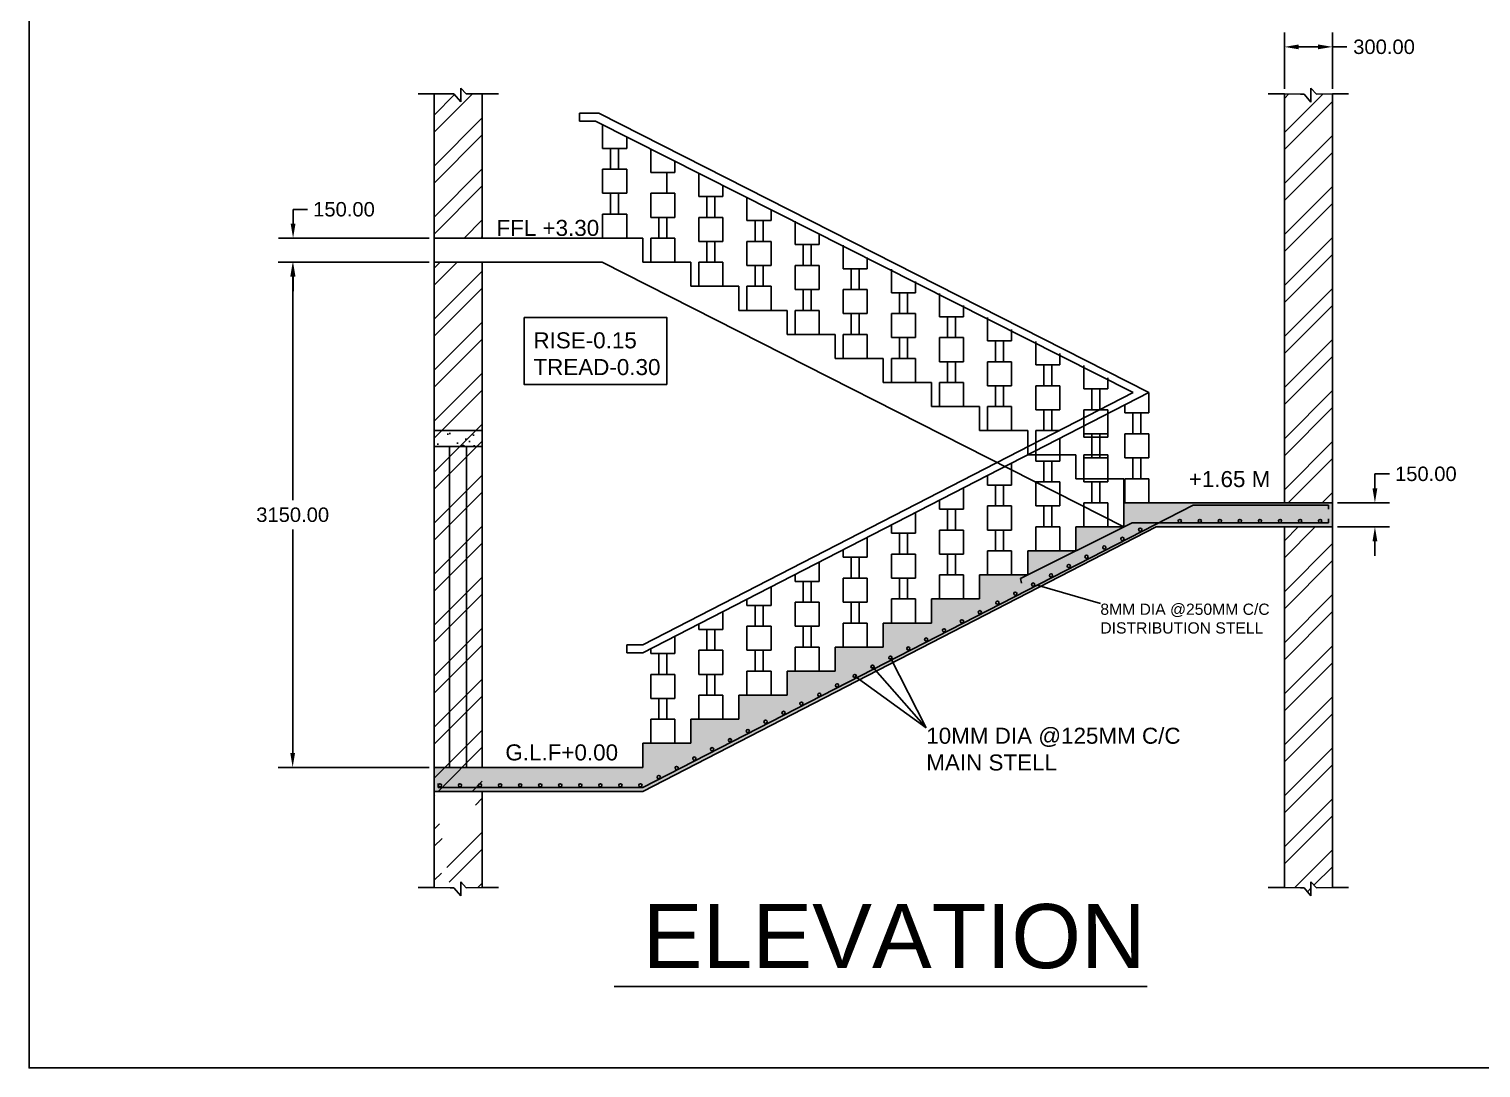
# Model space of a CAD drawing. Header units: millimetres. Extents: x -15359 to 171203, y -161916 to 32466.
# Drawn here: x -15359 to -6308, y 13542 to 20022 of the extents above; entities that cross this region are included whole.
import ezdxf

# ---------------------------------------------------------------- set-up
doc = ezdxf.new("R2010")
doc.units = ezdxf.units.MM
doc.header["$MEASUREMENT"] = 0
doc.styles.get("Standard").update_dxf_attribs({"font": 'Arial.ttf'})
doc.dimstyles.get("Standard").update_dxf_attribs({"dimtxt": 0.18, "dimasz": 0.18, "dimexe": 0.18, "dimexo": 0.0625, "dimgap": 0.09, "dimtad": 0, "dimtih": 1, "dimtoh": 1, "dimzin": 0, "dimdsep": 46, "dimtxsty": 'Standard', "dimcen": 0.09, "dimadec": 0, "dimazin": 0, "dimtfac": 1, "dimtofl": 0, "dimtmove": 0, "dimatfit": 3, "dimfxl": 0, "dimtolj": 1, "dimtzin": 0, "dimarcsym": 0})
pattern_1 = [(45, (-14708.56, 17928.4), (-159.099, 159.099), []), (45, (-14602.5, 17928.4), (-159.099, 159.099), [])]
pattern_2 = [(50, (-14708.56, 17928.4), (215.178, -18.8256), [22.5, -247.5]), (355, (-14708.56, 17928.4), (-41.6254, 225.6576), [18, -198]), (100.4514, (-14690.63, 17926.83), (173.5527, 206.832), [19.122, -210.3426]), (46.1842, (-14708.56, 17988.4), (320.172, -49.656), [33.75, -371.25]), (96.6356, (-14681.88, 17984.26), (280.399, 292.236), [28.683, -315.514]), (351.184, (-14708.56, 17988.4), (280.399, 292.236), [27, -297]), (21, (-14678.56, 17973.4), (179.072, -120.7857), [22.5, -247.5]), (326, (-14678.56, 17973.4), (72.9946, 217.545), [18, -198]), (71.4514, (-14663.64, 17963.33), (252.0667, 96.7593), [19.122, -210.3426]), (37.5, (-14708.56, 17928.396), (3.64796, 99.86816), [0, -195.6, 0, -201, 0, -198.75]), (7.5, (-14708.56, 17928.4), (78.9209, 118.3235), [0, -114.6, 0, -191.1, 0, -75.75]), (327.5, (-14775.46, 17928.4), (160.1467, -6.7665), [0, -75, 0, -234, 0, -310.5]), (317.5, (-14805.46, 17928.4), (174.9559, 30.0315), [0, -97.5, 0, -155.4, 0, -220.5])]

# ---------------------------------------------------------------- blocks, each defined once
blk = doc.blocks.new('*D268')
at = {"color": 0, "lineweight": -2}
for p, q in [((-12864.8, 18566.9), (-13805.9, 18566.9)), ((-13715.9, 18476.9), (-13715.9, 17082.9)), ((-13715.9, 15506.9), (-13715.9, 16901)), ((-12864.8, 15416.9), (-13805.9, 15416.9))]:
    blk.add_line(p, q, dxfattribs=at)
at = {"color": 0}
for points in [[(-13730.9, 18476.9), (-13700.9, 18476.9), (-13715.9, 18566.9)], [(-13730.9, 15506.9), (-13700.9, 15506.9), (-13715.9, 15416.9)]]:
    blk.add_solid(points, dxfattribs=at)
at = {"layer": 'Defpoints', "color": 0}
for p in [(-13715.9, 18566.9), (-12833.5, 18566.9), (-12833.5, 15416.9)]:
    blk.add_point(p, dxfattribs=at)
at = {"color": 0, "insert": (-13715.9, 16991.9), "char_height": 90, "attachment_point": 5}
blk.add_mtext('\\A1;3150.00', dxfattribs=at)
blk = doc.blocks.new('*D269')
at = {"color": 0, "lineweight": -2}
for p, q in [((-13713.3, 18806.9), (-13713.3, 18896.9)), ((-13713.3, 18896.9), (-13623.3, 18896.9)), ((-12864.8, 18716.9), (-13803.3, 18716.9)), ((-12864.8, 18566.9), (-13803.3, 18566.9)), ((-13713.3, 18476.9), (-13713.3, 18386.9))]:
    blk.add_line(p, q, dxfattribs=at)
at = {"color": 0}
for points in [[(-13728.3, 18806.9), (-13698.3, 18806.9), (-13713.3, 18716.9)], [(-13728.3, 18476.9), (-13698.3, 18476.9), (-13713.3, 18566.9)]]:
    blk.add_solid(points, dxfattribs=at)
at = {"layer": 'Defpoints', "color": 0}
for p in [(-13713.3, 18716.9), (-12833.5, 18716.9), (-12833.5, 18566.9)]:
    blk.add_point(p, dxfattribs=at)
at = {"color": 0, "insert": (-13395.9, 18896.9), "char_height": 90, "attachment_point": 5}
blk.add_mtext('\\A1;150.00', dxfattribs=at)
blk = doc.blocks.new('*D270')
at = {"color": 0, "lineweight": -2}
for p, q in [((-6968.8, 17156.9), (-6968.8, 17246.9)), ((-6968.8, 17246.9), (-6878.8, 17246.9)), ((-7202.3, 17066.9), (-6878.8, 17066.9)), ((-7202.3, 16916.9), (-6878.8, 16916.9)), ((-6968.8, 16826.9), (-6968.8, 16736.9))]:
    blk.add_line(p, q, dxfattribs=at)
at = {"color": 0}
for points in [[(-6983.8, 17156.9), (-6953.8, 17156.9), (-6968.8, 17066.9)], [(-6983.8, 16826.9), (-6953.8, 16826.9), (-6968.8, 16916.9)]]:
    blk.add_solid(points, dxfattribs=at)
at = {"layer": 'Defpoints', "color": 0}
for p in [(-7233.5, 17066.9), (-6968.8, 17066.9), (-7233.5, 16916.9)]:
    blk.add_point(p, dxfattribs=at)
at = {"color": 0, "insert": (-6651.3, 17246.9), "char_height": 90, "attachment_point": 5}
blk.add_mtext('\\A1;150.00', dxfattribs=at)
blk = doc.blocks.new('*D271')
at = {"color": 0, "lineweight": -2}
for p, q in [((-7533.5, 19648.2), (-7533.5, 20000.2)), ((-7233.5, 19648.2), (-7233.5, 20000.2)), ((-7443.5, 19910.2), (-7323.5, 19910.2)), ((-7233.5, 19910.2), (-7143.5, 19910.2))]:
    blk.add_line(p, q, dxfattribs=at)
at = {"color": 0}
for points in [[(-7443.5, 19925.2), (-7443.5, 19895.2), (-7533.5, 19910.2)], [(-7323.5, 19925.2), (-7323.5, 19895.2), (-7233.5, 19910.2)]]:
    blk.add_solid(points, dxfattribs=at)
at = {"layer": 'Defpoints', "color": 0}
for p in [(-7233.5, 19910.2), (-7533.5, 19616.9), (-7233.5, 19616.9)]:
    blk.add_point(p, dxfattribs=at)
at = {"color": 0, "insert": (-6911.9, 19910.2), "char_height": 90, "attachment_point": 5}
blk.add_mtext('\\A1;300.00', dxfattribs=at)

msp = doc.modelspace()

# ---------------------------------------------------------------- hatches: boundary and pattern name
h = msp.add_hatch()
h.set_pattern_fill('ANSI32', color=256, scale=600)
h.set_pattern_definition(pattern_1)
h.paths.add_polyline_path([(-12833.53876, 18566.93964), (-12833.53876, 17516.93964), (-12533.53876, 17516.93964), (-12533.53876, 18566.93964)])
edge = h.paths.add_edge_path()
edge.add_line((-12833.53876, 18716.93964), (-12833.53876, 19616.93964))
edge.add_line((-12833.53876, 19616.93964), (-12733.53876, 19616.93964))
edge.add_line((-12710.33253, 19616.93964), (-12668.04937, 19567.30199))
edge.add_line((-12668.04937, 19653.12), (-12668.04937, 19567.30199))
edge.add_line((-12633.53876, 19616.93964), (-12668.04937, 19653.12))
edge.add_line((-12533.53876, 19616.93964), (-12633.53876, 19616.93964))
edge.add_line((-12533.53876, 18716.93964), (-12533.53876, 19616.93964))
edge.add_line((-12533.53876, 18716.93964), (-12833.53876, 18716.93964))
h = msp.add_hatch()
h.set_pattern_fill('ANSI32', color=256, scale=600)
h.set_pattern_definition(pattern_1)
h.paths.add_polyline_path([(-7433.53876, 19615.67559), (-7410.33253, 19615.67559), (-7368.04937, 19566.03794), (-7368.04937, 19651.85595), (-7333.53876, 19615.67559), (-7233.53876, 19616.93964), (-7233.53876, 17066.93964), (-7533.53876, 17066.93964), (-7533.53876, 19616.93964)])
h = msp.add_hatch()
h.set_pattern_fill('AR-CONC', color=256, scale=30)
h.set_pattern_definition(pattern_2)
h.paths.add_polyline_path([(-12533.53876, 17516.93964), (-12533.53876, 17416.93964), (-12833.53876, 17416.93964), (-12833.53876, 17516.93964)])
h = msp.add_hatch()
h.set_pattern_fill('ANSI32', color=256, scale=600)
h.set_pattern_definition(pattern_1)
edge = h.paths.add_edge_path()
edge.add_line((-12833.53876, 17516.93964), (-12533.53876, 17516.93964))
edge.add_line((-12533.53876, 14666.93964), (-12533.53876, 15266.93964))
edge.add_line((-12533.53876, 14666.93964), (-12633.53876, 14665.67559))
edge.add_line((-12633.53876, 14665.67559), (-12668.04937, 14701.85595))
edge.add_line((-12668.04937, 14701.85595), (-12668.04937, 14616.03794))
edge.add_line((-12710.33253, 14665.67559), (-12668.04937, 14616.03794))
edge.add_line((-12833.53876, 14666.93964), (-12733.53876, 14665.67559))
edge.add_line((-12833.53876, 15266.93964), (-12833.53876, 14666.93964))
edge.add_line((-12533.53876, 15266.93964), (-12833.53876, 15266.93964))
h = msp.add_hatch()
h.set_pattern_fill('AR-CONC', color=256, scale=30)
h.set_pattern_definition(pattern_2)
h.paths.add_polyline_path([(-7233.53876, 17066.93964), (-7233.53876, 16916.93964), (-7533.53876, 16916.93964), (-8333.24283, 16916.93964), (-11533.53876, 15266.93964), (-12833.53876, 15266.93964), (-12833.53876, 15416.93964), (-12533.53876, 15416.93964), (-11533.53876, 15416.93964), (-11533.53876, 15566.93964), (-11233.53876, 15566.93964), (-11233.53876, 15716.93964), (-10933.53876, 15716.93964), (-10933.53876, 15866.93964), (-10633.53876, 15866.93964), (-10633.53876, 16016.93964), (-10333.53876, 16016.93964), (-10333.53876, 16166.93964), (-10033.53876, 16166.93964), (-10033.53876, 16316.93964), (-9733.53876, 16316.93964), (-9733.53876, 16466.93964), (-9433.53876, 16466.93964), (-9433.53876, 16616.93964), (-9133.53876, 16616.93964), (-9133.53876, 16766.93964), (-8833.53876, 16766.93964), (-8833.53876, 16916.93964), (-8533.53876, 16916.93964), (-8533.53876, 17066.93964), (-7533.53876, 17066.93964)])
h = msp.add_hatch(color=256)
h.dxf.hatch_style = 1
edge = h.paths.add_edge_path()
edge.add_arc((-7310.37043, 16953.42796), 10, 0, 360)
edge = h.paths.add_edge_path()
edge.add_arc((-7435.37043, 16953.42796), 10, 0, 360)
edge = h.paths.add_edge_path()
edge.add_arc((-7560.37043, 16953.42796), 10, 0, 360)
edge = h.paths.add_edge_path()
edge.add_arc((-7685.37043, 16953.42796), 10, 0, 360)
edge = h.paths.add_edge_path()
edge.add_arc((-7810.37043, 16953.42796), 10, 0, 360)
edge = h.paths.add_edge_path()
edge.add_arc((-7935.37043, 16953.42796), 10, 0, 360)
edge = h.paths.add_edge_path()
edge.add_arc((-8060.37043, 16953.42796), 10, 0, 360)
edge = h.paths.add_edge_path()
edge.add_arc((-8185.37043, 16953.42796), 10, 0, 360)
edge = h.paths.add_edge_path()
edge.add_arc((-8431.93757, 16899.27209), 10, 0, 360)
edge = h.paths.add_edge_path()
edge.add_arc((-8542.95201, 16841.81954), 10, 0, 360)
edge = h.paths.add_edge_path()
edge.add_arc((-8655.93082, 16788.19975), 10, 0, 360)
edge = h.paths.add_edge_path()
edge.add_arc((-8766.7667, 16730.39704), 10, 0, 360)
edge = h.paths.add_edge_path()
edge.add_arc((-8877.5564, 16672.50362), 10, 0, 360)
edge = h.paths.add_edge_path()
edge.add_arc((-8987.96588, 16613.86613), 10, 0, 360)
edge = h.paths.add_edge_path()
edge.add_arc((-9099.23335, 16556.90516), 10, 0, 360)
edge = h.paths.add_edge_path()
edge.add_arc((-9210.73598, 16500.40399), 10, 0, 360)
edge = h.paths.add_edge_path()
edge.add_arc((-9655.26375, 16271.49946), 10, 0, 360)
edge = h.paths.add_edge_path()
edge.add_arc((-9543.5927, 16327.67006), 10, 0, 360)
edge = h.paths.add_edge_path()
edge.add_arc((-9432.06372, 16384.11872), 10, 0, 360)
edge = h.paths.add_edge_path()
edge.add_arc((-9322.08986, 16443.61193), 10, 0, 360)
edge = h.paths.add_edge_path()
edge.add_arc((-10100.76433, 16044.49828), 10, 0, 360)
edge = h.paths.add_edge_path()
edge.add_arc((-9989.11653, 16100.71483), 10, 0, 360)
edge = h.paths.add_edge_path()
edge.add_arc((-9878.0295, 16158.02917), 10, 0, 360)
edge = h.paths.add_edge_path()
edge.add_arc((-9766.3217, 16214.12797), 10, 0, 360)
edge = h.paths.add_edge_path()
edge.add_arc((-10211.46142, 15986.42003), 10, 0, 360)
edge = h.paths.add_edge_path()
edge.add_arc((-10321.85021, 15927.73224), 10, 0, 360)
edge = h.paths.add_edge_path()
edge.add_arc((-10432.43875, 15869.43052), 10, 0, 360)
edge = h.paths.add_edge_path()
edge.add_arc((-10544.50804, 15814.04938), 10, 0, 360)
edge = h.paths.add_edge_path()
edge.add_arc((-10655.63479, 15756.8088), 10, 0, 360)
edge = h.paths.add_edge_path()
edge.add_arc((-10767.54959, 15701.12222), 10, 0, 360)
edge = h.paths.add_edge_path()
edge.add_arc((-10989.59175, 15586.22064), 10, 0, 360)
edge = h.paths.add_edge_path()
edge.add_arc((-10878.11474, 15642.77118), 10, 0, 360)
edge = h.paths.add_edge_path()
edge.add_arc((-11101.08213, 15529.69626), 10, 0, 360)
edge = h.paths.add_edge_path()
edge.add_arc((-11322.29872, 15413.04079), 10, 0, 360)
edge = h.paths.add_edge_path()
edge.add_arc((-11211.85736, 15471.73904), 10, 0, 360)
edge = h.paths.add_edge_path()
edge.add_arc((-11433.73597, 15356.25279), 10, 0, 360)
edge = h.paths.add_edge_path()
edge.add_arc((-11547.71214, 15304.92606), 10, 0, 360)
edge = h.paths.add_edge_path()
edge.add_arc((-11672.71214, 15304.92606), 10, 0, 360)
edge = h.paths.add_edge_path()
edge.add_arc((-11797.71214, 15304.92606), 10, 0, 360)
edge = h.paths.add_edge_path()
edge.add_arc((-11922.71214, 15304.92606), 10, 0, 360)
edge = h.paths.add_edge_path()
edge.add_arc((-12172.71214, 15304.92606), 10, 0, 360)
edge = h.paths.add_edge_path()
edge.add_arc((-12047.71214, 15304.92606), 10, 0, 360)
edge = h.paths.add_edge_path()
edge.add_arc((-12297.71214, 15304.92606), 10, 0, 360)
edge = h.paths.add_edge_path()
edge.add_arc((-12422.71214, 15304.92606), 10, 0, 360)
edge = h.paths.add_edge_path()
edge.add_arc((-12797.71214, 15304.92606), 10, 0, 360)
edge = h.paths.add_edge_path()
edge.add_arc((-12672.71214, 15304.92606), 10, 0, 360)
edge = h.paths.add_edge_path()
edge.add_arc((-12547.71214, 15304.92606), 10, 0, 360)
h = msp.add_hatch()
h.set_pattern_fill('ANSI32', color=256, scale=600)
h.set_pattern_definition(pattern_1)
edge = h.paths.add_edge_path()
edge.add_line((-7533.53876, 16916.93964), (-7233.53876, 16916.93964))
edge.add_line((-7533.53876, 16916.93964), (-7533.53876, 14666.93964))
edge.add_line((-7233.53876, 16916.93964), (-7233.53876, 14666.93964))
edge.add_line((-7533.53876, 14666.93964), (-7433.53876, 14665.67559))
edge.add_line((-7410.33253, 14665.67559), (-7368.04937, 14616.03794))
edge.add_line((-7368.04937, 14701.85595), (-7368.04937, 14616.03794))
edge.add_line((-7333.53876, 14665.67559), (-7368.04937, 14701.85595))
edge.add_line((-7233.53876, 14666.93964), (-7333.53876, 14665.67559))

# ---------------------------------------------------------------- linework, layer by layer
for p, q in [((-12633.53876, 19616.93964), (-12668.04937, 19653.12)), ((-12668.04937, 19653.12), (-12668.04937, 19567.30199)), ((-7333.53876, 19615.67559), (-7368.04937, 19651.85595)), ((-7368.04937, 19651.85595), (-7368.04937, 19566.03794)), ((-12833.53876, 19616.93964), (-12933.53876, 19616.93964)), ((-12833.53876, 18716.93964), (-12833.53876, 19616.93964)), ((-12833.53876, 19616.93964), (-12733.53876, 19616.93964)), ((-12733.53876, 19616.93964), (-12710.33253, 19616.93964)), ((-12710.33253, 19616.93964), (-12668.04937, 19567.30199)), ((-12533.53876, 19616.93964), (-12633.53876, 19616.93964)), ((-12533.53876, 18716.93964), (-12533.53876, 19616.93964)), ((-12533.53876, 19616.93964), (-12433.53876, 19616.93964)), ((-7533.53876, 19616.93964), (-7633.53077, 19618.20359)), ((-7533.53876, 19616.93964), (-7533.53876, 17066.93964)), ((-7533.53876, 19616.93964), (-7433.53876, 19615.67559)), ((-7433.53876, 19615.67559), (-7410.33253, 19615.67559)), ((-7410.33253, 19615.67559), (-7368.04937, 19566.03794)), ((-7233.53876, 19616.93964), (-7333.53876, 19615.67559)), ((-7233.53876, 19616.93964), (-7233.53876, 17066.93964)), ((-7233.53876, 19616.93964), (-7133.53876, 19616.93964)), ((-11928.1703, 19447.26308), (-11928.1703, 19497.26308)), ((-11928.1703, 19497.26308), (-11807.14959, 19497.26308)), ((-11807.14959, 19497.26308), (-8378.59134, 17753.76121)), ((-11828.1703, 19447.26308), (-11928.1703, 19447.26308)), ((-11828.1703, 19447.26308), (-8475.28133, 17754.01663)), ((-11783.53876, 19423.06273), (-11783.53876, 19276.93964)), ((-11633.53876, 19276.93964), (-11633.53876, 19346.99547)), ((-11783.53876, 19276.93964), (-11733.53876, 19276.93964)), ((-11683.53876, 19276.93964), (-11733.53876, 19276.93964)), ((-11733.53876, 19276.93964), (-11733.53876, 19146.93964)), ((-11683.53876, 19146.93964), (-11683.53876, 19276.93964)), ((-11683.53876, 19276.93964), (-11633.53876, 19276.93964)), ((-11483.53876, 19126.93964), (-11483.53876, 19270.92822)), ((-11333.53876, 19126.93964), (-11333.53876, 19196.99547)), ((-11633.53876, 19146.93964), (-11783.53876, 19146.93964)), ((-11783.53876, 19146.93964), (-11783.53876, 18996.93964)), ((-11633.53876, 19146.93964), (-11683.53876, 19146.93964)), ((-11633.53876, 18996.93964), (-11633.53876, 19146.93964)), ((-11433.53876, 19126.93964), (-11483.53876, 19126.93964)), ((-11383.53876, 19126.93964), (-11433.53876, 19126.93964)), ((-11383.53876, 18996.93964), (-11383.53876, 19126.93964)), ((-11383.53876, 19126.93964), (-11333.53876, 19126.93964)), ((-11183.53876, 19123.06273), (-11183.53876, 18976.93964)), ((-11183.53876, 19123.06273), (-11183.53876, 18976.93964)), ((-11033.53876, 18976.93964), (-11033.53876, 19046.99547)), ((-11033.53876, 18976.93964), (-11033.53876, 19046.99547)), ((-11783.53876, 18996.93964), (-11733.53876, 18996.93964)), ((-11683.53876, 18996.93964), (-11733.53876, 18996.93964)), ((-11733.53876, 18996.93964), (-11733.53876, 18866.93964)), ((-11683.53876, 18866.93964), (-11683.53876, 18996.93964)), ((-11683.53876, 18996.93964), (-11633.53876, 18996.93964)), ((-11333.53876, 18996.93964), (-11483.53876, 18996.93964)), ((-11483.53876, 18996.93964), (-11483.53876, 18846.93964)), ((-11333.53876, 18996.93964), (-11383.53876, 18996.93964)), ((-11333.53876, 18846.93964), (-11333.53876, 18996.93964)), ((-11183.53876, 18976.93964), (-11133.53876, 18976.93964)), ((-11183.53876, 18976.93964), (-11133.53876, 18976.93964)), ((-11083.53876, 18976.93964), (-11133.53876, 18976.93964)), ((-11133.53876, 18976.93964), (-11133.53876, 18846.93964)), ((-11083.53876, 18976.93964), (-11133.53876, 18976.93964)), ((-11133.53876, 18976.93964), (-11133.53876, 18846.93964)), ((-11083.53876, 18846.93964), (-11083.53876, 18976.93964)), ((-11083.53876, 18976.93964), (-11033.53876, 18976.93964)), ((-11083.53876, 18846.93964), (-11083.53876, 18976.93964)), ((-11083.53876, 18976.93964), (-11033.53876, 18976.93964)), ((-10883.53876, 18973.06273), (-10883.53876, 18826.93964)), ((-10883.53876, 18973.06273), (-10883.53876, 18826.93964)), ((-11633.53876, 18866.93964), (-11783.53876, 18866.93964)), ((-11783.53876, 18866.93964), (-11783.53876, 18716.93964)), ((-11633.53876, 18866.93964), (-11683.53876, 18866.93964)), ((-11633.53876, 18716.93964), (-11633.53876, 18866.93964)), ((-11483.53876, 18846.93964), (-11433.53876, 18846.93964)), ((-11383.53876, 18846.93964), (-11433.53876, 18846.93964)), ((-11433.53876, 18846.93964), (-11433.53876, 18716.93964)), ((-11383.53876, 18716.93964), (-11383.53876, 18846.93964)), ((-11383.53876, 18846.93964), (-11333.53876, 18846.93964)), ((-11033.53876, 18846.93964), (-11183.53876, 18846.93964)), ((-11183.53876, 18846.93964), (-11183.53876, 18696.93964)), ((-11033.53876, 18846.93964), (-11183.53876, 18846.93964)), ((-11183.53876, 18846.93964), (-11183.53876, 18696.93964)), ((-11033.53876, 18846.93964), (-11083.53876, 18846.93964)), ((-11033.53876, 18846.93964), (-11083.53876, 18846.93964)), ((-11033.53876, 18696.93964), (-11033.53876, 18846.93964)), ((-11033.53876, 18696.93964), (-11033.53876, 18846.93964)), ((-10733.53876, 18826.93964), (-10733.53876, 18896.99547)), ((-10733.53876, 18826.93964), (-10733.53876, 18896.99547)), ((-10883.53876, 18826.93964), (-10833.53876, 18826.93964)), ((-10883.53876, 18826.93964), (-10833.53876, 18826.93964)), ((-10783.53876, 18826.93964), (-10833.53876, 18826.93964)), ((-10833.53876, 18826.93964), (-10833.53876, 18696.93964)), ((-10783.53876, 18826.93964), (-10833.53876, 18826.93964)), ((-10833.53876, 18826.93964), (-10833.53876, 18696.93964)), ((-10783.53876, 18696.93964), (-10783.53876, 18826.93964)), ((-10783.53876, 18826.93964), (-10733.53876, 18826.93964)), ((-10783.53876, 18696.93964), (-10783.53876, 18826.93964)), ((-10783.53876, 18826.93964), (-10733.53876, 18826.93964)), ((-10583.53876, 18823.06273), (-10583.53876, 18676.93964)), ((-10433.53876, 18676.93964), (-10433.53876, 18746.99547)), ((-12533.53876, 18716.93964), (-12833.53876, 18716.93964)), ((-12833.53876, 18716.93964), (-12833.53876, 18566.93964)), ((-11533.53876, 18716.93964), (-12533.53876, 18716.93964)), ((-11533.53876, 18716.93964), (-11633.53876, 18716.93964)), ((-11533.53876, 18566.93964), (-11533.53876, 18716.93964)), ((-11333.53876, 18716.93964), (-11483.53876, 18716.93964)), ((-11483.53876, 18716.93964), (-11483.53876, 18566.93964)), ((-11333.53876, 18716.93964), (-11383.53876, 18716.93964)), ((-11333.53876, 18566.93964), (-11333.53876, 18716.93964)), ((-11183.53876, 18696.93964), (-11133.53876, 18696.93964)), ((-11183.53876, 18696.93964), (-11133.53876, 18696.93964)), ((-11083.53876, 18696.93964), (-11133.53876, 18696.93964)), ((-11133.53876, 18696.93964), (-11133.53876, 18566.93964)), ((-11083.53876, 18696.93964), (-11133.53876, 18696.93964)), ((-11133.53876, 18696.93964), (-11133.53876, 18566.93964)), ((-11083.53876, 18566.93964), (-11083.53876, 18696.93964)), ((-11083.53876, 18696.93964), (-11033.53876, 18696.93964)), ((-11083.53876, 18566.93964), (-11083.53876, 18696.93964)), ((-11083.53876, 18696.93964), (-11033.53876, 18696.93964)), ((-10733.53876, 18696.93964), (-10883.53876, 18696.93964)), ((-10883.53876, 18696.93964), (-10883.53876, 18546.93964)), ((-10733.53876, 18696.93964), (-10883.53876, 18696.93964)), ((-10883.53876, 18696.93964), (-10883.53876, 18546.93964)), ((-10733.53876, 18696.93964), (-10783.53876, 18696.93964)), ((-10733.53876, 18696.93964), (-10783.53876, 18696.93964)), ((-10733.53876, 18546.93964), (-10733.53876, 18696.93964)), ((-10733.53876, 18546.93964), (-10733.53876, 18696.93964)), ((-10583.53876, 18676.93964), (-10533.53876, 18676.93964)), ((-10483.53876, 18676.93964), (-10533.53876, 18676.93964)), ((-10533.53876, 18676.93964), (-10533.53876, 18546.93964)), ((-10483.53876, 18546.93964), (-10483.53876, 18676.93964)), ((-10483.53876, 18676.93964), (-10433.53876, 18676.93964)), ((-10283.53876, 18673.06273), (-10283.53876, 18526.93964)), ((-12833.53876, 18566.93964), (-12833.53876, 17516.93964)), ((-12833.53876, 18566.93964), (-12533.53876, 18566.93964)), ((-12533.53876, 17516.93964), (-12533.53876, 18566.93964)), ((-12533.53876, 18566.93964), (-11787.23846, 18566.93964)), ((-11787.23846, 18566.93964), (-8533.53876, 16916.93964)), ((-11233.53876, 18566.93964), (-11533.53876, 18566.93964)), ((-11233.53876, 18566.93964), (-11333.53876, 18566.93964)), ((-11233.53876, 18416.93964), (-11233.53876, 18566.93964)), ((-11033.53876, 18566.93964), (-11183.53876, 18566.93964)), ((-11183.53876, 18566.93964), (-11183.53876, 18416.93964)), ((-11033.53876, 18566.93964), (-11183.53876, 18566.93964)), ((-11183.53876, 18566.93964), (-11183.53876, 18416.93964)), ((-11033.53876, 18566.93964), (-11083.53876, 18566.93964)), ((-11033.53876, 18566.93964), (-11083.53876, 18566.93964)), ((-11033.53876, 18416.93964), (-11033.53876, 18566.93964)), ((-11033.53876, 18416.93964), (-11033.53876, 18566.93964)), ((-10133.53876, 18526.93964), (-10133.53876, 18596.99547)), ((-10883.53876, 18546.93964), (-10833.53876, 18546.93964)), ((-10883.53876, 18546.93964), (-10833.53876, 18546.93964)), ((-10783.53876, 18546.93964), (-10833.53876, 18546.93964)), ((-10833.53876, 18546.93964), (-10833.53876, 18416.93964)), ((-10783.53876, 18546.93964), (-10833.53876, 18546.93964)), ((-10833.53876, 18546.93964), (-10833.53876, 18416.93964)), ((-10783.53876, 18416.93964), (-10783.53876, 18546.93964)), ((-10783.53876, 18546.93964), (-10733.53876, 18546.93964)), ((-10783.53876, 18416.93964), (-10783.53876, 18546.93964)), ((-10783.53876, 18546.93964), (-10733.53876, 18546.93964)), ((-10433.53876, 18546.93964), (-10583.53876, 18546.93964)), ((-10583.53876, 18546.93964), (-10583.53876, 18396.93964)), ((-10433.53876, 18546.93964), (-10483.53876, 18546.93964)), ((-10433.53876, 18396.93964), (-10433.53876, 18546.93964)), ((-10283.53876, 18526.93964), (-10233.53876, 18526.93964)), ((-10183.53876, 18526.93964), (-10233.53876, 18526.93964)), ((-10233.53876, 18526.93964), (-10233.53876, 18396.93964)), ((-10183.53876, 18396.93964), (-10183.53876, 18526.93964)), ((-10183.53876, 18526.93964), (-10133.53876, 18526.93964)), ((-9983.53876, 18523.06273), (-9983.53876, 18376.93964)), ((-10933.53876, 18416.93964), (-11233.53876, 18416.93964)), ((-10933.53876, 18266.93964), (-10933.53876, 18416.93964)), ((-10733.53876, 18416.93964), (-10883.53876, 18416.93964)), ((-10883.53876, 18416.93964), (-10883.53876, 18266.93964)), ((-10733.53876, 18416.93964), (-10883.53876, 18416.93964)), ((-10883.53876, 18416.93964), (-10883.53876, 18266.93964)), ((-10733.53876, 18416.93964), (-10783.53876, 18416.93964)), ((-10733.53876, 18416.93964), (-10783.53876, 18416.93964)), ((-10733.53876, 18266.93964), (-10733.53876, 18416.93964)), ((-10733.53876, 18266.93964), (-10733.53876, 18416.93964)), ((-10583.53876, 18396.93964), (-10533.53876, 18396.93964)), ((-10483.53876, 18396.93964), (-10533.53876, 18396.93964)), ((-10533.53876, 18396.93964), (-10533.53876, 18266.93964)), ((-10483.53876, 18266.93964), (-10483.53876, 18396.93964)), ((-10483.53876, 18396.93964), (-10433.53876, 18396.93964)), ((-10133.53876, 18396.93964), (-10283.53876, 18396.93964)), ((-10283.53876, 18396.93964), (-10283.53876, 18246.93964)), ((-10133.53876, 18396.93964), (-10183.53876, 18396.93964)), ((-10133.53876, 18246.93964), (-10133.53876, 18396.93964)), ((-9983.53876, 18376.93964), (-9933.53876, 18376.93964)), ((-9883.53876, 18376.93964), (-9933.53876, 18376.93964)), ((-9933.53876, 18376.93964), (-9933.53876, 18246.93964)), ((-9883.53876, 18246.93964), (-9883.53876, 18376.93964)), ((-9883.53876, 18376.93964), (-9833.53876, 18376.93964)), ((-9833.53876, 18376.93964), (-9833.53876, 18446.99547)), ((-9683.53876, 18373.06273), (-9683.53876, 18226.93964)), ((-9533.53876, 18226.93964), (-9533.53876, 18296.99547)), ((-10633.53876, 18266.93964), (-10933.53876, 18266.93964)), ((-10633.53876, 18116.93964), (-10633.53876, 18266.93964)), ((-10433.53876, 18266.93964), (-10583.53876, 18266.93964)), ((-10583.53876, 18266.93964), (-10583.53876, 18116.93964)), ((-10433.53876, 18266.93964), (-10483.53876, 18266.93964)), ((-10433.53876, 18116.93964), (-10433.53876, 18266.93964)), ((-10283.53876, 18246.93964), (-10233.53876, 18246.93964)), ((-10183.53876, 18246.93964), (-10233.53876, 18246.93964)), ((-10233.53876, 18246.93964), (-10233.53876, 18116.93964)), ((-10183.53876, 18116.93964), (-10183.53876, 18246.93964)), ((-10183.53876, 18246.93964), (-10133.53876, 18246.93964)), ((-9833.53876, 18246.93964), (-9983.53876, 18246.93964)), ((-9983.53876, 18246.93964), (-9983.53876, 18096.93964)), ((-9833.53876, 18246.93964), (-9883.53876, 18246.93964)), ((-9833.53876, 18096.93964), (-9833.53876, 18246.93964)), ((-9683.53876, 18226.93964), (-9633.53876, 18226.93964)), ((-9583.53876, 18226.93964), (-9633.53876, 18226.93964)), ((-9633.53876, 18226.93964), (-9633.53876, 18096.93964)), ((-9583.53876, 18096.93964), (-9583.53876, 18226.93964)), ((-9583.53876, 18226.93964), (-9533.53876, 18226.93964)), ((-9383.53876, 18223.06273), (-9383.53876, 18076.93964)), ((-10333.53876, 18116.93964), (-10633.53876, 18116.93964)), ((-10333.53876, 17966.93964), (-10333.53876, 18116.93964)), ((-10133.53876, 18116.93964), (-10283.53876, 18116.93964)), ((-10283.53876, 18116.93964), (-10283.53876, 17966.93964)), ((-10133.53876, 18116.93964), (-10183.53876, 18116.93964)), ((-10133.53876, 17966.93964), (-10133.53876, 18116.93964)), ((-9233.53876, 18076.93964), (-9233.53876, 18146.99547)), ((-9983.53876, 18096.93964), (-9933.53876, 18096.93964)), ((-9883.53876, 18096.93964), (-9933.53876, 18096.93964)), ((-9933.53876, 18096.93964), (-9933.53876, 17966.93964)), ((-9883.53876, 17966.93964), (-9883.53876, 18096.93964)), ((-9883.53876, 18096.93964), (-9833.53876, 18096.93964)), ((-9533.53876, 18096.93964), (-9683.53876, 18096.93964)), ((-9683.53876, 18096.93964), (-9683.53876, 17946.93964)), ((-9533.53876, 18096.93964), (-9583.53876, 18096.93964)), ((-9533.53876, 17946.93964), (-9533.53876, 18096.93964)), ((-9383.53876, 18076.93964), (-9333.53876, 18076.93964)), ((-9283.53876, 18076.93964), (-9333.53876, 18076.93964)), ((-9333.53876, 18076.93964), (-9333.53876, 17946.93964)), ((-9283.53876, 17946.93964), (-9283.53876, 18076.93964)), ((-9283.53876, 18076.93964), (-9233.53876, 18076.93964)), ((-9083.53876, 18073.06273), (-9083.53876, 17926.93964)), ((-10033.53876, 17966.93964), (-10333.53876, 17966.93964)), ((-10033.53876, 17816.93964), (-10033.53876, 17966.93964)), ((-9833.53876, 17966.93964), (-9983.53876, 17966.93964)), ((-9983.53876, 17966.93964), (-9983.53876, 17816.93964)), ((-9833.53876, 17966.93964), (-9883.53876, 17966.93964)), ((-9833.53876, 17816.93964), (-9833.53876, 17966.93964)), ((-9683.53876, 17946.93964), (-9633.53876, 17946.93964)), ((-9583.53876, 17946.93964), (-9633.53876, 17946.93964)), ((-9633.53876, 17946.93964), (-9633.53876, 17816.93964)), ((-9583.53876, 17816.93964), (-9583.53876, 17946.93964)), ((-9583.53876, 17946.93964), (-9533.53876, 17946.93964)), ((-9233.53876, 17946.93964), (-9383.53876, 17946.93964)), ((-9383.53876, 17946.93964), (-9383.53876, 17796.93964)), ((-9233.53876, 17946.93964), (-9283.53876, 17946.93964)), ((-9233.53876, 17796.93964), (-9233.53876, 17946.93964)), ((-9083.53876, 17926.93964), (-9033.53876, 17926.93964)), ((-8983.53876, 17926.93964), (-9033.53876, 17926.93964)), ((-9033.53876, 17926.93964), (-9033.53876, 17796.93964)), ((-8983.53876, 17796.93964), (-8983.53876, 17926.93964)), ((-8983.53876, 17926.93964), (-8933.53876, 17926.93964)), ((-8933.53876, 17926.93964), (-8933.53876, 17996.99547)), ((-8783.53876, 17923.06273), (-8783.53876, 17776.93964)), ((-8633.53876, 17776.93964), (-8633.53876, 17846.99547)), ((-11533.53876, 16180.61947), (-8475.28133, 17754.01663)), ((-11533.53876, 16130.61947), (-8378.59134, 17753.76121)), ((-9733.53876, 17816.93964), (-10033.53876, 17816.93964)), ((-9733.53876, 17666.93964), (-9733.53876, 17816.93964)), ((-9533.53876, 17816.93964), (-9683.53876, 17816.93964)), ((-9683.53876, 17816.93964), (-9683.53876, 17666.93964)), ((-9533.53876, 17816.93964), (-9583.53876, 17816.93964)), ((-9533.53876, 17666.93964), (-9533.53876, 17816.93964)), ((-9383.53876, 17796.93964), (-9333.53876, 17796.93964)), ((-9283.53876, 17796.93964), (-9333.53876, 17796.93964)), ((-9333.53876, 17796.93964), (-9333.53876, 17666.93964)), ((-9283.53876, 17666.93964), (-9283.53876, 17796.93964)), ((-9283.53876, 17796.93964), (-9233.53876, 17796.93964)), ((-8933.53876, 17796.93964), (-9083.53876, 17796.93964)), ((-9083.53876, 17796.93964), (-9083.53876, 17646.93964)), ((-8933.53876, 17796.93964), (-8983.53876, 17796.93964)), ((-8933.53876, 17646.93964), (-8933.53876, 17796.93964)), ((-8783.53876, 17776.93964), (-8733.53876, 17776.93964)), ((-8683.53876, 17776.93964), (-8733.53876, 17776.93964)), ((-8733.53876, 17776.93964), (-8733.53876, 17646.93964)), ((-8683.53876, 17646.93964), (-8683.53876, 17776.93964)), ((-8683.53876, 17776.93964), (-8633.53876, 17776.93964)), ((-8377.28109, 17626.93964), (-8378.59134, 17753.76121)), ((-9433.53876, 17666.93964), (-9733.53876, 17666.93964)), ((-9433.53876, 17516.93964), (-9433.53876, 17666.93964)), ((-9233.53876, 17666.93964), (-9383.53876, 17666.93964)), ((-9383.53876, 17666.93964), (-9383.53876, 17516.93964)), ((-9233.53876, 17666.93964), (-9283.53876, 17666.93964)), ((-9233.53876, 17516.93964), (-9233.53876, 17666.93964)), ((-8527.28109, 17626.93964), (-8527.28109, 17677.26405)), ((-9083.53876, 17646.93964), (-9033.53876, 17646.93964)), ((-8983.53876, 17646.93964), (-9033.53876, 17646.93964)), ((-9033.53876, 17646.93964), (-9033.53876, 17516.93964)), ((-8983.53876, 17516.93964), (-8983.53876, 17646.93964)), ((-8983.53876, 17646.93964), (-8933.53876, 17646.93964)), ((-8633.53876, 17646.93964), (-8783.53876, 17646.93964)), ((-8783.53876, 17646.93964), (-8783.53876, 17496.93964)), ((-8783.53876, 17623.06273), (-8783.53876, 17476.93964)), ((-8633.53876, 17646.93964), (-8683.53876, 17646.93964)), ((-8633.53876, 17496.93964), (-8633.53876, 17646.93964)), ((-8377.28109, 17626.93964), (-8527.28109, 17626.93964)), ((-8527.28109, 17626.93964), (-8477.28109, 17626.93964)), ((-8477.28109, 17626.93964), (-8477.28109, 17496.93964)), ((-8427.28109, 17496.93964), (-8427.28109, 17626.93964)), ((-12833.53876, 17416.93964), (-12833.53876, 17516.93964)), ((-12833.53876, 17516.93964), (-12533.53876, 17516.93964)), ((-12533.53876, 17516.93964), (-12533.53876, 17416.93964)), ((-9133.53876, 17516.93964), (-9433.53876, 17516.93964)), ((-9133.53876, 17366.93964), (-9133.53876, 17516.93964)), ((-8933.53876, 17516.93964), (-9083.53876, 17516.93964)), ((-9083.53876, 17516.93964), (-9083.53876, 17366.93964)), ((-8933.53876, 17516.93964), (-8983.53876, 17516.93964)), ((-8783.53876, 17496.93964), (-8733.53876, 17496.93964)), ((-8783.53876, 17476.93964), (-8733.53876, 17476.93964)), ((-8683.53876, 17496.93964), (-8733.53876, 17496.93964)), ((-8733.53876, 17496.93964), (-8733.53876, 17366.93964)), ((-8683.53876, 17476.93964), (-8733.53876, 17476.93964)), ((-8733.53876, 17476.93964), (-8733.53876, 17346.93964)), ((-8683.53876, 17366.93964), (-8683.53876, 17496.93964)), ((-8683.53876, 17496.93964), (-8633.53876, 17496.93964)), ((-8683.53876, 17346.93964), (-8683.53876, 17476.93964)), ((-8683.53876, 17476.93964), (-8633.53876, 17476.93964)), ((-8633.53876, 17476.93964), (-8633.53876, 17546.99547)), ((-8527.28109, 17346.93964), (-8527.28109, 17496.93964)), ((-8527.28109, 17496.93964), (-8477.28109, 17496.93964)), ((-8477.28109, 17496.93964), (-8427.28109, 17496.93964)), ((-8427.28109, 17496.93964), (-8377.28109, 17496.93964)), ((-8377.28109, 17496.93964), (-8377.28109, 17346.93964)), ((-12533.53876, 17416.93964), (-12833.53876, 17416.93964)), ((-12833.53876, 17416.93964), (-12833.53876, 15416.93964)), ((-12738.27718, 17416.93964), (-12738.27718, 15416.93964)), ((-12632.65752, 17416.93964), (-12632.65752, 15416.93964)), ((-12533.53876, 15416.93964), (-12533.53876, 17416.93964)), ((-12533.53876, 15416.93964), (-12533.53876, 17416.93964)), ((-9083.53876, 17326.93964), (-9083.53876, 17391.08335)), ((-8933.53876, 17326.93964), (-8933.53876, 17468.25461)), ((-9233.53876, 17176.93964), (-9233.53876, 17313.91209)), ((-8833.53876, 17366.93964), (-9133.53876, 17366.93964)), ((-9083.53876, 17326.93964), (-9033.53876, 17326.93964)), ((-8983.53876, 17326.93964), (-9033.53876, 17326.93964)), ((-9033.53876, 17326.93964), (-9033.53876, 17196.93964)), ((-8983.53876, 17196.93964), (-8983.53876, 17326.93964)), ((-8983.53876, 17326.93964), (-8933.53876, 17326.93964)), ((-8833.53876, 17366.93964), (-8833.53876, 17216.93964)), ((-8633.53876, 17366.93964), (-8783.53876, 17366.93964)), ((-8783.53876, 17366.93964), (-8783.53876, 17216.93964)), ((-8633.53876, 17346.93964), (-8783.53876, 17346.93964)), ((-8783.53876, 17346.93964), (-8783.53876, 17196.93964)), ((-8633.53876, 17366.93964), (-8683.53876, 17366.93964)), ((-8633.53876, 17346.93964), (-8683.53876, 17346.93964)), ((-8633.53876, 17216.93964), (-8633.53876, 17366.93964)), ((-8633.53876, 17196.93964), (-8633.53876, 17346.93964)), ((-8377.28109, 17346.93964), (-8527.28109, 17346.93964)), ((-8477.28109, 17216.93964), (-8477.28109, 17346.93964)), ((-8377.28109, 17346.93964), (-8427.28109, 17346.93964)), ((-8427.28109, 17346.93964), (-8427.28109, 17216.93964)), ((-9383.53876, 17236.74084), (-9383.53876, 17176.93964)), ((-8533.53876, 17216.93964), (-8833.53876, 17216.93964)), ((-8533.53876, 17066.93964), (-8533.53876, 17216.93964)), ((-8477.28109, 17216.93964), (-8527.28109, 17216.93964)), ((-8527.28109, 17216.93964), (-8527.28109, 17066.93964)), ((-8427.28109, 17216.93964), (-8477.28109, 17216.93964)), ((-8377.28109, 17216.93964), (-8427.28109, 17216.93964)), ((-8377.28109, 17066.93964), (-8377.28109, 17216.93964)), ((-9533.53876, 17026.93964), (-9533.53876, 17159.56958)), ((-9383.53876, 17176.93964), (-9333.53876, 17176.93964)), ((-9283.53876, 17176.93964), (-9333.53876, 17176.93964)), ((-9333.53876, 17176.93964), (-9333.53876, 17046.93964)), ((-9283.53876, 17046.93964), (-9283.53876, 17176.93964)), ((-9283.53876, 17176.93964), (-9233.53876, 17176.93964)), ((-8933.53876, 17196.93964), (-9083.53876, 17196.93964)), ((-9083.53876, 17196.93964), (-9083.53876, 17046.93964)), ((-8933.53876, 17196.93964), (-8983.53876, 17196.93964)), ((-8933.53876, 17046.93964), (-8933.53876, 17196.93964)), ((-8783.53876, 17196.93964), (-8733.53876, 17196.93964)), ((-8683.53876, 17196.93964), (-8733.53876, 17196.93964)), ((-8733.53876, 17196.93964), (-8733.53876, 17066.93964)), ((-8683.53876, 17066.93964), (-8683.53876, 17196.93964)), ((-8683.53876, 17196.93964), (-8633.53876, 17196.93964)), ((-11533.25547, 15291.93964), (-8102.56386, 17051.12031)), ((-9683.53876, 17082.39832), (-9683.53876, 17026.93964)), ((-9683.53876, 17026.93964), (-9633.53876, 17026.93964)), ((-9583.53876, 17026.93964), (-9633.53876, 17026.93964)), ((-9633.53876, 17026.93964), (-9633.53876, 16896.93964)), ((-9583.53876, 16896.93964), (-9583.53876, 17026.93964)), ((-9583.53876, 17026.93964), (-9533.53876, 17026.93964)), ((-9233.53876, 17046.93964), (-9383.53876, 17046.93964)), ((-9383.53876, 17046.93964), (-9383.53876, 16896.93964)), ((-9233.53876, 17046.93964), (-9283.53876, 17046.93964)), ((-9233.53876, 16896.93964), (-9233.53876, 17046.93964)), ((-9083.53876, 17046.93964), (-9033.53876, 17046.93964)), ((-8983.53876, 17046.93964), (-9033.53876, 17046.93964)), ((-9033.53876, 17046.93964), (-9033.53876, 16916.93964)), ((-8983.53876, 16916.93964), (-8983.53876, 17046.93964)), ((-8983.53876, 17046.93964), (-8933.53876, 17046.93964)), ((-8633.53876, 17066.93964), (-8783.53876, 17066.93964)), ((-8783.53876, 17066.93964), (-8783.53876, 16916.93964)), ((-8633.53876, 17066.93964), (-8683.53876, 17066.93964)), ((-8633.53876, 16916.93964), (-8633.53876, 17066.93964)), ((-8533.53876, 16916.93964), (-8533.53876, 17066.93964)), ((-7533.53876, 17066.93964), (-8533.53876, 17066.93964)), ((-8527.28109, 17066.93964), (-8377.28109, 17066.93964)), ((-8102.56386, 17051.12031), (-7258.53876, 17051.12031)), ((-7533.53876, 17066.93964), (-7233.53876, 17066.93964)), ((-7258.53876, 17051.12031), (-7258.53876, 17026.12031)), ((-7233.53876, 17066.93964), (-7233.53876, 16916.93964)), ((-9983.53876, 16928.05581), (-9983.53876, 16876.93964)), ((-9833.53876, 16876.93964), (-9833.53876, 17005.22706)), ((-9178.30172, 16594.66237), (-8481.59126, 16941.3957)), ((-8481.59126, 16941.3957), (-7258.53876, 16941.3957)), ((-7258.53876, 16941.3957), (-7258.53876, 16966.3957)), ((-11533.53876, 15266.93964), (-8333.24283, 16916.93964)), ((-10133.53876, 16726.93964), (-10133.53876, 16850.88455)), ((-9983.53876, 16876.93964), (-9933.53876, 16876.93964)), ((-9883.53876, 16876.93964), (-9933.53876, 16876.93964)), ((-9933.53876, 16876.93964), (-9933.53876, 16746.93964)), ((-9883.53876, 16746.93964), (-9883.53876, 16876.93964)), ((-9883.53876, 16876.93964), (-9833.53876, 16876.93964)), ((-9533.53876, 16896.93964), (-9683.53876, 16896.93964)), ((-9683.53876, 16896.93964), (-9683.53876, 16746.93964)), ((-9533.53876, 16896.93964), (-9583.53876, 16896.93964)), ((-9533.53876, 16746.93964), (-9533.53876, 16896.93964)), ((-9383.53876, 16896.93964), (-9333.53876, 16896.93964)), ((-9283.53876, 16896.93964), (-9333.53876, 16896.93964)), ((-9333.53876, 16896.93964), (-9333.53876, 16766.93964)), ((-9283.53876, 16766.93964), (-9283.53876, 16896.93964)), ((-9283.53876, 16896.93964), (-9233.53876, 16896.93964)), ((-8933.53876, 16916.93964), (-9083.53876, 16916.93964)), ((-9083.53876, 16916.93964), (-9083.53876, 16766.93964)), ((-8933.53876, 16916.93964), (-8983.53876, 16916.93964)), ((-8933.53876, 16766.93964), (-8933.53876, 16916.93964)), ((-8833.53876, 16766.93964), (-8833.53876, 16916.93964)), ((-8833.53876, 16916.93964), (-8533.53876, 16916.93964)), ((-7533.53876, 16916.93964), (-8333.24283, 16916.93964)), ((-7533.53876, 16916.93964), (-7533.53876, 14666.93964)), ((-7533.53876, 16916.93964), (-7233.53876, 16916.93964)), ((-7233.53876, 16916.93964), (-7233.53876, 14666.93964)), ((-10283.53876, 16773.71329), (-10283.53876, 16726.93964)), ((-9833.53876, 16746.93964), (-9983.53876, 16746.93964)), ((-9983.53876, 16746.93964), (-9983.53876, 16596.93964)), ((-9833.53876, 16746.93964), (-9883.53876, 16746.93964)), ((-9833.53876, 16596.93964), (-9833.53876, 16746.93964)), ((-9683.53876, 16746.93964), (-9633.53876, 16746.93964)), ((-9583.53876, 16746.93964), (-9633.53876, 16746.93964)), ((-9633.53876, 16746.93964), (-9633.53876, 16616.93964)), ((-9583.53876, 16616.93964), (-9583.53876, 16746.93964)), ((-9583.53876, 16746.93964), (-9533.53876, 16746.93964)), ((-9233.53876, 16766.93964), (-9383.53876, 16766.93964)), ((-9383.53876, 16766.93964), (-9383.53876, 16616.93964)), ((-9233.53876, 16766.93964), (-9283.53876, 16766.93964)), ((-9233.53876, 16616.93964), (-9233.53876, 16766.93964)), ((-9133.53876, 16616.93964), (-9133.53876, 16766.93964)), ((-9133.53876, 16766.93964), (-8833.53876, 16766.93964)), ((-10433.53876, 16576.93964), (-10433.53876, 16696.54203)), ((-10283.53876, 16726.93964), (-10233.53876, 16726.93964)), ((-10183.53876, 16726.93964), (-10233.53876, 16726.93964)), ((-10233.53876, 16726.93964), (-10233.53876, 16596.93964)), ((-10183.53876, 16596.93964), (-10183.53876, 16726.93964)), ((-10183.53876, 16726.93964), (-10133.53876, 16726.93964)), ((-10583.53876, 16619.37077), (-10583.53876, 16576.93964)), ((-10583.53876, 16576.93964), (-10533.53876, 16576.93964)), ((-10483.53876, 16576.93964), (-10533.53876, 16576.93964)), ((-10533.53876, 16576.93964), (-10533.53876, 16446.93964)), ((-10483.53876, 16446.93964), (-10483.53876, 16576.93964)), ((-10483.53876, 16576.93964), (-10433.53876, 16576.93964)), ((-10133.53876, 16596.93964), (-10283.53876, 16596.93964)), ((-10283.53876, 16596.93964), (-10283.53876, 16446.93964)), ((-10133.53876, 16596.93964), (-10183.53876, 16596.93964)), ((-10133.53876, 16446.93964), (-10133.53876, 16596.93964)), ((-9983.53876, 16596.93964), (-9933.53876, 16596.93964)), ((-9883.53876, 16596.93964), (-9933.53876, 16596.93964)), ((-9933.53876, 16596.93964), (-9933.53876, 16466.93964)), ((-9883.53876, 16466.93964), (-9883.53876, 16596.93964)), ((-9883.53876, 16596.93964), (-9833.53876, 16596.93964)), ((-9533.53876, 16616.93964), (-9683.53876, 16616.93964)), ((-9683.53876, 16616.93964), (-9683.53876, 16466.93964)), ((-9533.53876, 16616.93964), (-9583.53876, 16616.93964)), ((-9533.53876, 16466.93964), (-9533.53876, 16616.93964)), ((-9433.53876, 16466.93964), (-9433.53876, 16616.93964)), ((-9433.53876, 16616.93964), (-9133.53876, 16616.93964)), ((-9178.30172, 16594.66237), (-9172.3168, 16565.26542)), ((-10733.53876, 16426.93964), (-10733.53876, 16542.19952)), ((-8680.52118, 16438.0589), (-9074.87216, 16552.54272)), ((-11033.53876, 16276.93964), (-11033.53876, 16387.857)), ((-10883.53876, 16465.02826), (-10883.53876, 16426.93964)), ((-10883.53876, 16426.93964), (-10833.53876, 16426.93964)), ((-10783.53876, 16426.93964), (-10833.53876, 16426.93964)), ((-10833.53876, 16426.93964), (-10833.53876, 16296.93964)), ((-10783.53876, 16296.93964), (-10783.53876, 16426.93964)), ((-10783.53876, 16426.93964), (-10733.53876, 16426.93964)), ((-10433.53876, 16446.93964), (-10583.53876, 16446.93964)), ((-10583.53876, 16446.93964), (-10583.53876, 16296.93964)), ((-10433.53876, 16446.93964), (-10483.53876, 16446.93964)), ((-10433.53876, 16296.93964), (-10433.53876, 16446.93964)), ((-10283.53876, 16446.93964), (-10233.53876, 16446.93964)), ((-10183.53876, 16446.93964), (-10233.53876, 16446.93964)), ((-10233.53876, 16446.93964), (-10233.53876, 16316.93964)), ((-10183.53876, 16316.93964), (-10183.53876, 16446.93964)), ((-10183.53876, 16446.93964), (-10133.53876, 16446.93964)), ((-9833.53876, 16466.93964), (-9983.53876, 16466.93964)), ((-9983.53876, 16466.93964), (-9983.53876, 16316.93964)), ((-9833.53876, 16466.93964), (-9883.53876, 16466.93964)), ((-9833.53876, 16316.93964), (-9833.53876, 16466.93964)), ((-9733.53876, 16316.93964), (-9733.53876, 16466.93964)), ((-9733.53876, 16466.93964), (-9433.53876, 16466.93964)), ((-11183.53876, 16310.68574), (-11183.53876, 16276.93964)), ((-10733.53876, 16296.93964), (-10883.53876, 16296.93964)), ((-10883.53876, 16296.93964), (-10883.53876, 16146.93964)), ((-10733.53876, 16296.93964), (-10783.53876, 16296.93964)), ((-10733.53876, 16146.93964), (-10733.53876, 16296.93964)), ((-10583.53876, 16296.93964), (-10533.53876, 16296.93964)), ((-10483.53876, 16296.93964), (-10533.53876, 16296.93964)), ((-10533.53876, 16296.93964), (-10533.53876, 16166.93964)), ((-10483.53876, 16166.93964), (-10483.53876, 16296.93964)), ((-10483.53876, 16296.93964), (-10433.53876, 16296.93964)), ((-10133.53876, 16316.93964), (-10283.53876, 16316.93964)), ((-10283.53876, 16316.93964), (-10283.53876, 16166.93964)), ((-10133.53876, 16316.93964), (-10183.53876, 16316.93964)), ((-10133.53876, 16166.93964), (-10133.53876, 16316.93964)), ((-10033.53876, 16166.93964), (-10033.53876, 16316.93964)), ((-10033.53876, 16316.93964), (-9733.53876, 16316.93964)), ((-11333.53876, 16126.93964), (-11333.53876, 16233.51449)), ((-11183.53876, 16276.93964), (-11133.53876, 16276.93964)), ((-11083.53876, 16276.93964), (-11133.53876, 16276.93964)), ((-11133.53876, 16276.93964), (-11133.53876, 16146.93964)), ((-11083.53876, 16146.93964), (-11083.53876, 16276.93964)), ((-11083.53876, 16276.93964), (-11033.53876, 16276.93964)), ((-11633.53876, 16130.61947), (-11633.53876, 16180.61947)), ((-11633.53876, 16180.61947), (-11533.53876, 16180.61947)), ((-11533.53876, 16130.61947), (-11633.53876, 16130.61947)), ((-11483.53876, 16156.34323), (-11483.53876, 16126.93964)), ((-11483.53876, 16126.93964), (-11433.53876, 16126.93964)), ((-11383.53876, 16126.93964), (-11433.53876, 16126.93964)), ((-11433.53876, 16126.93964), (-11433.53876, 15996.93964)), ((-11383.53876, 15996.93964), (-11383.53876, 16126.93964)), ((-11383.53876, 16126.93964), (-11333.53876, 16126.93964)), ((-11033.53876, 16146.93964), (-11183.53876, 16146.93964)), ((-11183.53876, 16146.93964), (-11183.53876, 15996.93964)), ((-11033.53876, 16146.93964), (-11083.53876, 16146.93964)), ((-11033.53876, 15996.93964), (-11033.53876, 16146.93964)), ((-10883.53876, 16146.93964), (-10833.53876, 16146.93964)), ((-10783.53876, 16146.93964), (-10833.53876, 16146.93964)), ((-10833.53876, 16146.93964), (-10833.53876, 16016.93964)), ((-10783.53876, 16016.93964), (-10783.53876, 16146.93964)), ((-10783.53876, 16146.93964), (-10733.53876, 16146.93964)), ((-10433.53876, 16166.93964), (-10583.53876, 16166.93964)), ((-10583.53876, 16166.93964), (-10583.53876, 16016.93964)), ((-10433.53876, 16166.93964), (-10483.53876, 16166.93964)), ((-10433.53876, 16016.93964), (-10433.53876, 16166.93964)), ((-10333.53876, 16016.93964), (-10333.53876, 16166.93964)), ((-10333.53876, 16166.93964), (-10033.53876, 16166.93964)), ((-9765.9263, 15664.00291), (-10100.76433, 16044.49828)), ((-10100.76433, 16044.49828), (-9765.9263, 15664.00291)), ((-9765.9263, 15664.00291), (-9989.11653, 16100.71483)), ((-11333.53876, 15996.93964), (-11483.53876, 15996.93964)), ((-11483.53876, 15996.93964), (-11483.53876, 15846.93964)), ((-11333.53876, 15996.93964), (-11383.53876, 15996.93964)), ((-11333.53876, 15846.93964), (-11333.53876, 15996.93964)), ((-11183.53876, 15996.93964), (-11133.53876, 15996.93964)), ((-11083.53876, 15996.93964), (-11133.53876, 15996.93964)), ((-11133.53876, 15996.93964), (-11133.53876, 15866.93964)), ((-11083.53876, 15866.93964), (-11083.53876, 15996.93964)), ((-11083.53876, 15996.93964), (-11033.53876, 15996.93964)), ((-10733.53876, 16016.93964), (-10883.53876, 16016.93964)), ((-10883.53876, 16016.93964), (-10883.53876, 15866.93964)), ((-10733.53876, 16016.93964), (-10783.53876, 16016.93964)), ((-10733.53876, 15866.93964), (-10733.53876, 16016.93964)), ((-10633.53876, 15866.93964), (-10633.53876, 16016.93964)), ((-10633.53876, 16016.93964), (-10333.53876, 16016.93964)), ((-10211.46142, 15986.42003), (-9765.9263, 15664.00291)), ((-11483.53876, 15846.93964), (-11433.53876, 15846.93964)), ((-11383.53876, 15846.93964), (-11433.53876, 15846.93964)), ((-11433.53876, 15846.93964), (-11433.53876, 15716.93964)), ((-11383.53876, 15716.93964), (-11383.53876, 15846.93964)), ((-11383.53876, 15846.93964), (-11333.53876, 15846.93964)), ((-11033.53876, 15866.93964), (-11183.53876, 15866.93964)), ((-11183.53876, 15866.93964), (-11183.53876, 15716.93964)), ((-11033.53876, 15866.93964), (-11083.53876, 15866.93964)), ((-11033.53876, 15716.93964), (-11033.53876, 15866.93964)), ((-10933.53876, 15716.93964), (-10933.53876, 15866.93964)), ((-10933.53876, 15866.93964), (-10633.53876, 15866.93964)), ((-11333.53876, 15716.93964), (-11483.53876, 15716.93964)), ((-11483.53876, 15716.93964), (-11483.53876, 15566.93964)), ((-11333.53876, 15716.93964), (-11383.53876, 15716.93964)), ((-11333.53876, 15566.93964), (-11333.53876, 15716.93964)), ((-11233.53876, 15566.93964), (-11233.53876, 15716.93964)), ((-11233.53876, 15716.93964), (-10933.53876, 15716.93964)), ((-11533.53876, 15416.93964), (-11533.53876, 15566.93964)), ((-11533.53876, 15566.93964), (-11233.53876, 15566.93964)), ((-12833.53876, 15416.93964), (-12533.53876, 15416.93964)), ((-12833.53876, 15416.93964), (-12833.53876, 15266.93964)), ((-12533.53876, 15416.93964), (-11533.53876, 15416.93964)), ((-12808.53876, 15291.93964), (-12808.53876, 15316.93964)), ((-12833.53876, 15266.93964), (-12833.53876, 15291.93964)), ((-12833.53876, 15266.93964), (-11533.53876, 15266.93964)), ((-12833.53876, 15266.93964), (-12833.53876, 14666.93964)), ((-12533.53876, 15266.93964), (-12833.53876, 15266.93964)), ((-12808.53876, 15291.93964), (-11533.25547, 15291.93964)), ((-12533.53876, 14666.93964), (-12533.53876, 15266.93964)), ((-12833.53876, 14666.93964), (-12933.53077, 14668.20359)), ((-12833.53876, 14666.93964), (-12733.53876, 14665.67559)), ((-12733.53876, 14665.67559), (-12710.33253, 14665.67559)), ((-12710.33253, 14665.67559), (-12668.04937, 14616.03794)), ((-12633.53876, 14665.67559), (-12668.04937, 14701.85595)), ((-12668.04937, 14701.85595), (-12668.04937, 14616.03794)), ((-12533.53876, 14666.93964), (-12633.53876, 14665.67559)), ((-12533.53876, 14666.93964), (-12433.54675, 14668.20359)), ((-7533.53876, 14666.93964), (-7633.53876, 14666.93964)), ((-7533.53876, 14666.93964), (-7433.53876, 14665.67559)), ((-7433.53876, 14665.67559), (-7410.33253, 14665.67559)), ((-7410.33253, 14665.67559), (-7368.04937, 14616.03794)), ((-7333.53876, 14665.67559), (-7368.04937, 14701.85595)), ((-7368.04937, 14701.85595), (-7368.04937, 14616.03794)), ((-7233.53876, 14666.93964), (-7333.53876, 14665.67559)), ((-7233.53876, 14666.93964), (-7133.53876, 14666.93964)), ((-11710.59545, 14049.98098), (-8388.39441, 14049.98098))]:
    msp.add_line(p, q)
for points in [[(-15359.45508, 26234.31502), (1270.95297, 26234.31502), (1270.95297, 13541.94476), (-15359.45508, 13541.94476)], [(-12273.53532, 18222.9646), (-11384.05782, 18222.9646), (-11384.05782, 17804.5929), (-12273.53532, 17804.5929)]]:
    msp.add_lwpolyline(points, close=True)
for centre in [(-8185.37043, 16953.42796), (-8060.37043, 16953.42796), (-7935.37043, 16953.42796), (-7810.37043, 16953.42796), (-7685.37043, 16953.42796), (-7560.37043, 16953.42796), (-7435.37043, 16953.42796), (-7310.37043, 16953.42796), (-8542.95201, 16841.81954), (-8431.93757, 16899.27209), (-8655.93082, 16788.19975), (-8877.5564, 16672.50362), (-8766.7667, 16730.39704), (-9099.23335, 16556.90516), (-8987.96588, 16613.86613), (-9210.73598, 16500.40399), (-9432.06372, 16384.11872), (-9322.08986, 16443.61193), (-9543.5927, 16327.67006), (-9766.3217, 16214.12797), (-9655.26375, 16271.49946), (-9878.0295, 16158.02917), (-10100.76433, 16044.49828), (-9989.11653, 16100.71483), (-10321.85021, 15927.73224), (-10211.46142, 15986.42003), (-10432.43875, 15869.43052), (-10655.63479, 15756.8088), (-10544.50804, 15814.04938), (-10767.54959, 15701.12222), (-10989.59175, 15586.22064), (-10878.11474, 15642.77118), (-11211.85736, 15471.73904), (-11101.08213, 15529.69626), (-11322.29872, 15413.04079), (-12797.71214, 15304.92606), (-12672.71214, 15304.92606), (-12547.71214, 15304.92606), (-12547.71214, 15304.92606), (-12422.71214, 15304.92606), (-12297.71214, 15304.92606), (-12172.71214, 15304.92606), (-12047.71214, 15304.92606), (-11922.71214, 15304.92606), (-11797.71214, 15304.92606), (-11672.71214, 15304.92606), (-11547.71214, 15304.92606), (-11547.71214, 15304.92606), (-11433.73597, 15356.25279)]:
    msp.add_circle(centre, 10)

# ---------------------------------------------------------------- texts
at = {"attachment_point": 1}
for s, width, insert, char_height in [('FFL +3.30', 812.0370072, (-12445.57577, 18831.25376), 100), ('RISE-0.15\\PTREAD-0.30', 581.098779, (-12214.83922, 18130.04228), 100), ('+1.65 M', 595.8939784, (-8129.43274, 17264.81702), 100), ('8MM DIA @250MM C/C DISTRIBUTION STELL', 1505.3808321, (-8680.52118, 16438.0589), 70), ('10MM DIA @125MM C/C MAIN STELL', 1775.137128, (-9765.9263, 15664.00291), 100), ('G.L.F+0.00', 856.4261195, (-12389.96488, 15560.14441), 100), ('ELEVATION', 3144.1419031, (-11533.22527, 14564.43493), 400)]:
    msp.add_mtext_dynamic_manual_height_columns(s, width=width, gutter_width=2500, heights=[0], dxfattribs=dict(at, insert=insert, char_height=char_height))

# ---------------------------------------------------------------- dimensions: what is measured, and where the dimension line sits
dim = msp.add_linear_dim(base=(-7233.53876, 19910.18459), p1=(-7533.53876, 19616.93964), p2=(-7233.53876, 19616.93964), dimstyle='Standard', override={"dimscale": 500})
dim.commit()
dim.dimension.update_dxf_attribs({"geometry": '*D271', "text_midpoint": (-6911.90847, 19910.18459)})
for base, p1, p2, picture, middle in [((-13713.29598, 18716.93964), (-12833.53876, 18566.93964), (-12833.53876, 18716.93964), '*D269', (-13395.87101, 18896.93964)), ((-13715.88905, 18566.93964), (-12833.53876, 15416.93964), (-12833.53876, 18566.93964), '*D268', (-13715.88905, 16991.93964)), ((-6968.76861, 17066.93964), (-7233.53876, 16916.93964), (-7233.53876, 17066.93964), '*D270', (-6651.34365, 17246.93964))]:
    dim = msp.add_linear_dim(base=base, p1=p1, p2=p2, angle=90, dimstyle='Standard', override={"dimscale": 500})
    dim.commit()
    dim.dimension.update_dxf_attribs({"geometry": picture, "text_midpoint": middle})

doc.saveas('drawing.dxf')
